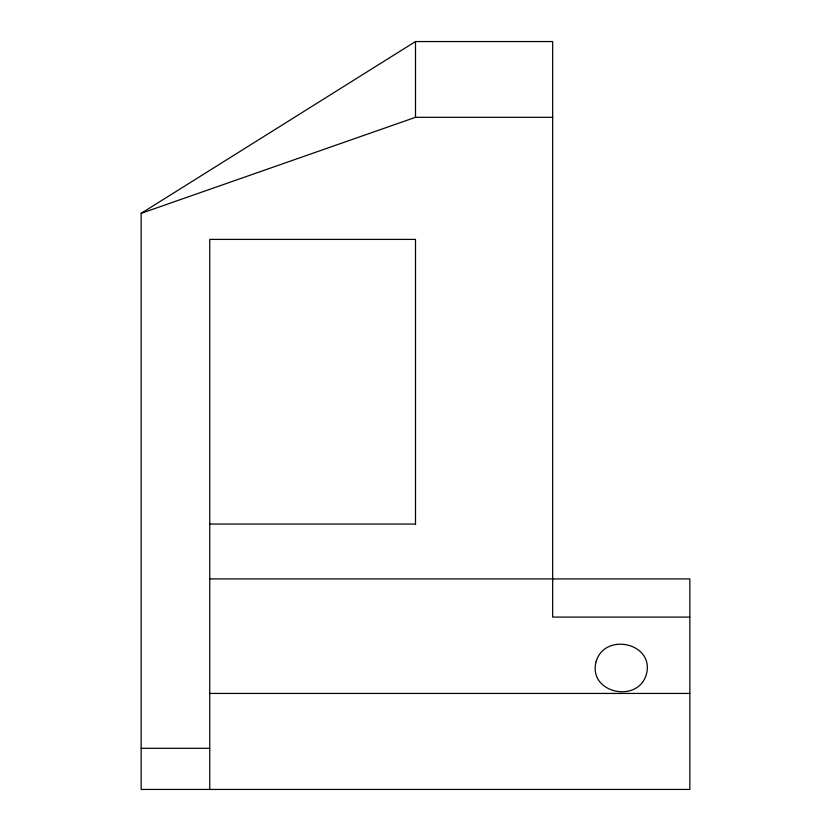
<?xml version="1.0" encoding="UTF-8"?>
<svg xmlns="http://www.w3.org/2000/svg" width="831" height="831" viewBox="0 0 831 831"><rect width="100%" height="100%" fill="white"/><g stroke="black" fill="none" stroke-linecap="round" stroke-linejoin="round"><path stroke-width="1.25" d="M209.744 578.916L689.844 578.916L689.844 789.45L141.156 789.45L141.156 213.338L415.5 41.55L552.667 41.55L552.667 617.09L689.844 617.09M141.156 213.338L415.5 117.316L552.667 117.316M209.744 524.049L415.5 524.049M209.744 693.428L689.844 693.428M141.156 748.295L209.744 748.295M415.5 41.55L415.5 117.316M415.5 524.641L415.5 239.401L209.744 239.401L209.744 789.45M596.076 661.725C587.808 693.023 637.928 704.096 646.425 674.242C654.693 642.945 604.584 631.872 596.076 661.725"/></g></svg>
